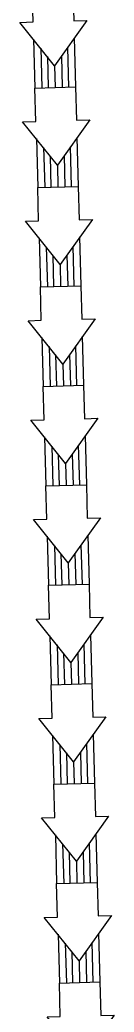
# Model space of a CAD drawing. Header units: metres. Extents: x -1164 to -1017, y 3 to 563.
# Drawn here: x -1047.36 to -1046.51, y 517.88 to 526.86 of the extents above; entities that cross this region are included whole.
import ezdxf

# ---------------------------------------------------------------- set-up
doc = ezdxf.new("R2010")
doc.units = ezdxf.units.M

# ---------------------------------------------------------------- blocks, each defined once
blk = doc.blocks.new('T2DPAA-T2D-C3S-SD-M2D-100020_250_dwg-40816774-DRG 2873021 - motorway level drainage')
at = {"color": 253, "lineweight": 25, "true_color": 0xa3a3a3}
for p, q in [((80.2524, -448.3619), (79.8275, -448.4872)), ((80.1893, -448.4464), (79.8454, -448.5479)), ((80.1311, -448.5223), (79.8614, -448.6019)), ((79.3891, -448.6166), (78.9643, -448.7419)), ((80.1669, -448.6436), (79.8972, -448.7232)), ((79.3261, -448.7011), (78.9822, -448.8026)), ((80.257, -448.6757), (79.9131, -448.7772)), ((80.3558, -448.7125), (79.931, -448.8379)), ((79.2679, -448.777), (78.9981, -448.8566)), ((78.5259, -448.8713), (78.1011, -448.9966)), ((79.3037, -448.8984), (79.034, -448.9779)), ((79.3938, -448.9304), (79.0499, -449.0319)), ((78.4629, -448.9558), (78.119, -449.0573)), ((79.4926, -448.9672), (79.0678, -449.0926)), ((78.4047, -449.0317), (78.1349, -449.1113)), ((77.6627, -449.126), (77.2379, -449.2513)), ((78.4405, -449.1531), (78.1707, -449.2326)), ((78.5306, -449.1851), (78.1867, -449.2866)), ((77.5997, -449.2105), (77.2558, -449.312)), ((77.5415, -449.2864), (77.2717, -449.366)), ((78.6294, -449.2219), (78.2046, -449.3473)), ((76.7995, -449.3807), (76.3747, -449.506)), ((76.7365, -449.4652), (76.3926, -449.5667)), ((77.5773, -449.4078), (77.3075, -449.4873)), ((77.6674, -449.4398), (77.3235, -449.5413)), ((76.6782, -449.5411), (76.4085, -449.6207)), ((77.7662, -449.4766), (77.3414, -449.602)), ((75.9363, -449.6354), (75.5115, -449.7607)), ((75.8733, -449.7199), (75.5294, -449.8214)), ((76.7141, -449.6625), (76.4443, -449.742)), ((76.8042, -449.6945), (76.4603, -449.796)), ((76.903, -449.7313), (76.4782, -449.8567)), ((75.815, -449.7958), (75.5453, -449.8754)), ((75.0731, -449.8901), (74.6483, -450.0154)), ((75.8509, -449.9172), (75.5811, -449.9967)), ((75.0101, -449.9746), (74.6662, -450.0761)), ((75.9409, -449.9492), (75.597, -450.0507)), ((76.0398, -449.986), (75.615, -450.1114)), ((74.9518, -450.0505), (74.6821, -450.1301)), ((74.2099, -450.1448), (73.7851, -450.2701)), ((74.9876, -450.1719), (74.7179, -450.2514)), ((74.1469, -450.2293), (73.803, -450.3308)), ((75.0777, -450.2039), (74.7338, -450.3054)), ((75.1766, -450.2407), (74.7517, -450.3661)), ((74.0886, -450.3052), (73.8189, -450.3848)), ((73.3467, -450.3995), (72.9219, -450.5248)), ((74.1244, -450.4266), (73.8547, -450.5061)), ((74.2145, -450.4586), (73.8706, -450.5601)), ((73.2837, -450.484), (72.9398, -450.5855)), ((74.3134, -450.4954), (73.8885, -450.6208)), ((73.2254, -450.5599), (72.9557, -450.6395)), ((72.4835, -450.6542), (72.0587, -450.7795)), ((73.2612, -450.6813), (72.9915, -450.7608)), ((73.3513, -450.7133), (73.0074, -450.8148)), ((72.4205, -450.7387), (72.0766, -450.8402)), ((72.3622, -450.8146), (72.0925, -450.8942)), ((73.4502, -450.7501), (73.0253, -450.8755)), ((72.398, -450.936), (72.1283, -451.0155)), ((72.4881, -450.968), (72.1442, -451.0695)), ((72.5869, -451.0048), (72.1621, -451.1302))]:
    blk.add_line(p, q, dxfattribs=at)
at = {"color": 253, "lineweight": 25, "true_color": 0xa3a3a3, "flags": 128}
for points in [[(80.0681, -448.6068), (80.3669, -448.2035), (80.4007, -448.3181), (80.6907, -448.2325), (80.7941, -448.5832), (80.5042, -448.6687), (80.538, -448.7834), (80.0681, -448.6068), (79.8793, -448.6625)], [(79.2049, -448.8615), (79.5037, -448.4582), (79.5375, -448.5728), (79.8275, -448.4872), (79.9309, -448.8379), (79.641, -448.9234), (79.6748, -449.0381), (79.2049, -448.8615), (79.016, -448.9172)], [(78.3417, -449.1162), (78.6405, -448.7129), (78.6743, -448.8275), (78.9642, -448.7419), (79.0677, -449.0926), (78.7778, -449.1782), (78.8116, -449.2928), (78.3417, -449.1162), (78.1528, -449.1719)], [(77.4784, -449.3709), (77.7773, -448.9676), (77.8111, -449.0822), (78.101, -448.9966), (78.2045, -449.3473), (77.9145, -449.4329), (77.9484, -449.5475), (77.4784, -449.3709), (77.2896, -449.4266)], [(76.6152, -449.6256), (76.914, -449.2223), (76.9479, -449.3369), (77.2378, -449.2513), (77.3413, -449.602), (77.0513, -449.6876), (77.0852, -449.8022), (76.6152, -449.6256), (76.4264, -449.6813)], [(75.752, -449.8803), (76.0508, -449.477), (76.0847, -449.5916), (76.3746, -449.506), (76.4781, -449.8567), (76.1881, -449.9423), (76.222, -450.0569), (75.752, -449.8803), (75.5632, -449.9361)], [(74.8888, -450.135), (75.1876, -449.7317), (75.2215, -449.8463), (75.5114, -449.7607), (75.6149, -450.1114), (75.3249, -450.197), (75.3587, -450.3116), (74.8888, -450.135), (74.7, -450.1908)], [(74.0256, -450.3897), (74.3244, -449.9864), (74.3582, -450.101), (74.6482, -450.0154), (74.7517, -450.3661), (74.4617, -450.4517), (74.4955, -450.5663), (74.0256, -450.3897), (73.8368, -450.4455)], [(73.1624, -450.6444), (73.4612, -450.2411), (73.495, -450.3557), (73.785, -450.2701), (73.8885, -450.6208), (73.5985, -450.7064), (73.6323, -450.821), (73.1624, -450.6444), (72.9736, -450.7002)], [(72.2992, -450.8991), (72.598, -450.4958), (72.6318, -450.6104), (72.9218, -450.5248), (73.0253, -450.8755), (72.7353, -450.9611), (72.7691, -451.0757), (72.2992, -450.8991), (72.1104, -450.9549)], [(71.436, -451.1538), (71.7348, -450.7505), (71.7686, -450.8651), (72.0586, -450.7795), (72.162, -451.1302), (71.8721, -451.2158), (71.9059, -451.3304), (71.436, -451.1538), (71.2472, -451.2096)]]:
    blk.add_lwpolyline(points, dxfattribs=at)
blk = doc.blocks.new('T2DPAA-T2D-PWC-SD-M2D-100001_ProposedDrainage_rvt-2-DRG 2873021 - motorway level drainage')
at = {"color": 253, "lineweight": 25, "true_color": 0xa3a3a3, "rotation": 75.11694444444437}
blk.add_blockref('T2DPAA-T2D-C3S-SD-M2D-100020_250_dwg-40816774-DRG 2873021 - motorway level drainage', (-1569.5164, 564.2847), dxfattribs=at)

msp = doc.modelspace()

# ---------------------------------------------------------------- block references
at = {"lineweight": 5}
msp.add_blockref('T2DPAA-T2D-PWC-SD-M2D-100001_ProposedDrainage_rvt-2-DRG 2873021 - motorway level drainage', (68.3458246, 0), dxfattribs=at)

doc.saveas('drawing.dxf')
